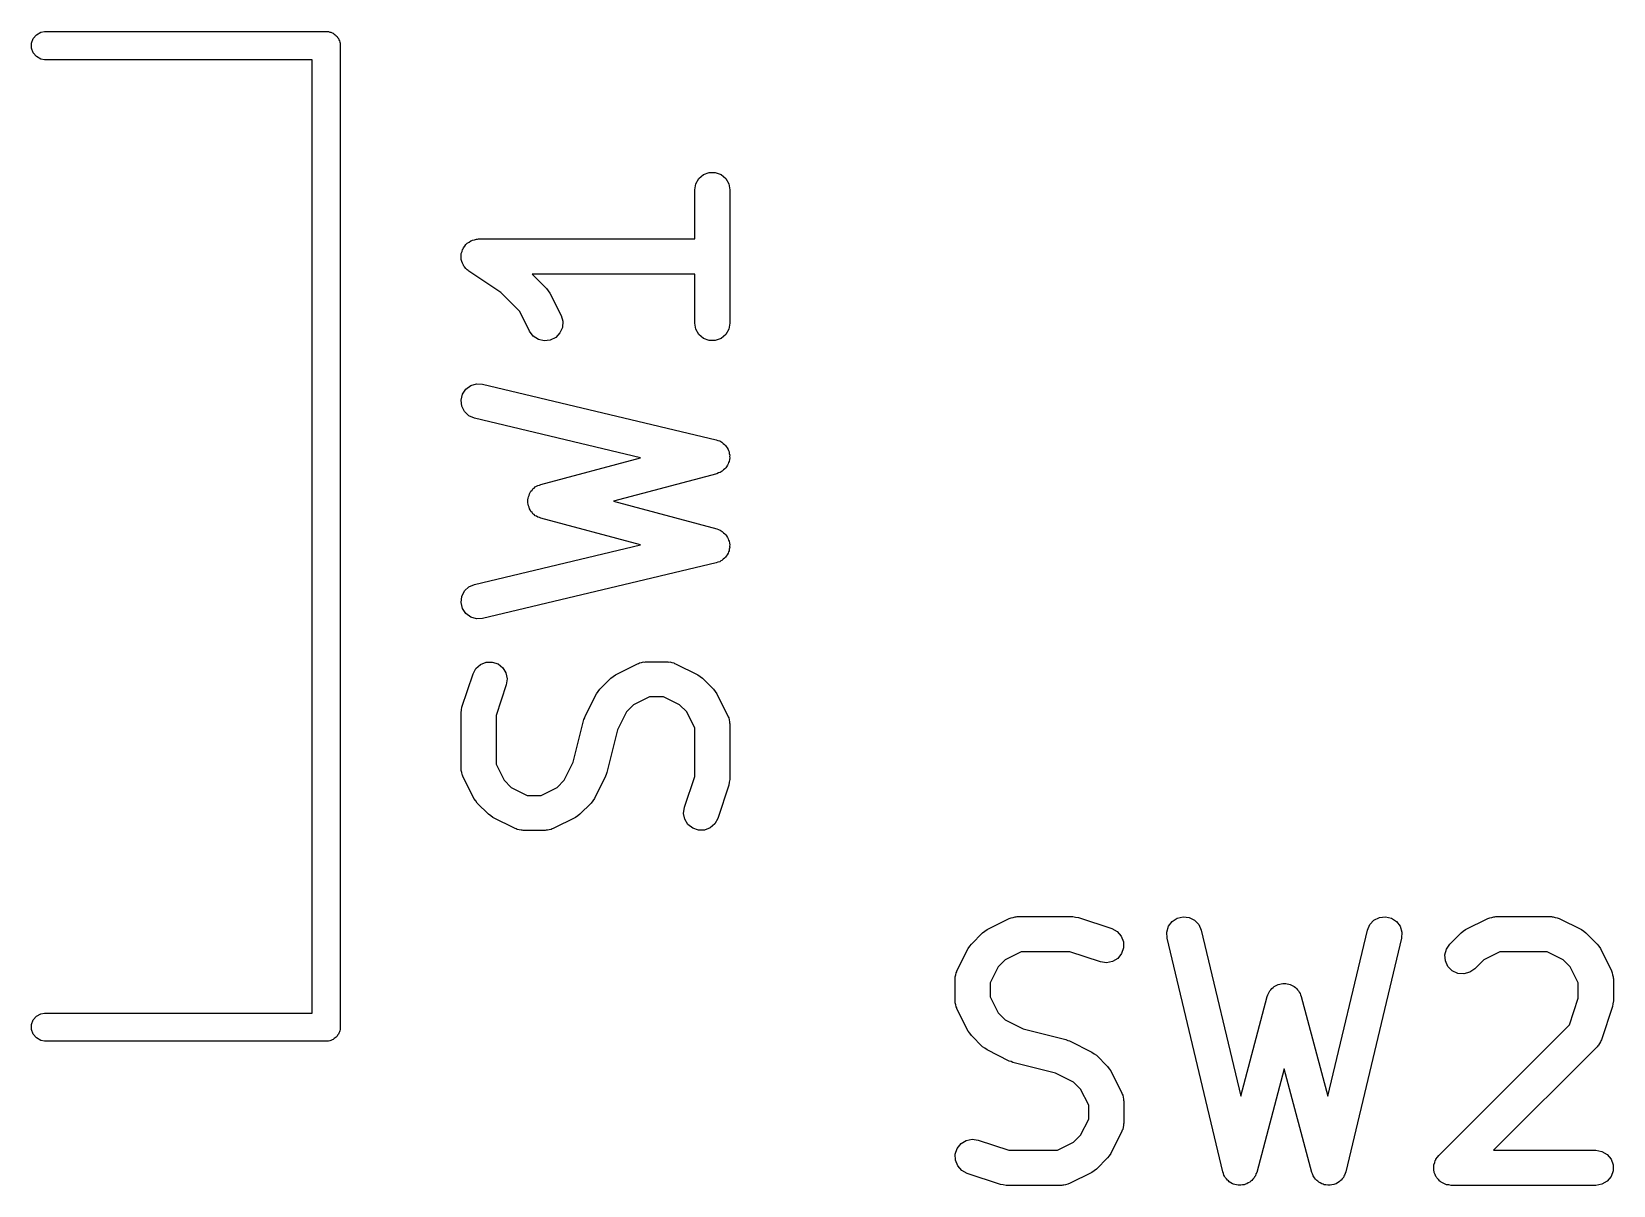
# Model space of a CAD drawing. Extents: x 0 to 100, y 0 to 100.
# Drawn here: x 76.64 to 83.41, y 47.47 to 52.41 of the extents above; entities that cross this region are included whole.
import ezdxf

# ---------------------------------------------------------------- set-up
doc = ezdxf.new("R2010")
doc.units = 0
doc.header["$MEASUREMENT"] = 0
doc.layers.add('BLACK', color=7, linetype='CONTINUOUS')

msp = doc.modelspace()

# ---------------------------------------------------------------- linework, layer by layer
at = {"layer": 'BLACK', "linetype": 'CONTINUOUS'}
for p, q in [((76.6472, 52.3805), (76.6608, 52.3967)), ((76.6608, 52.3967), (76.6792, 52.4073)), ((76.6792, 52.4073), (76.6948, 52.41)), ((76.6948, 52.41), (77.9052, 52.41)), ((77.9052, 52.41), (77.9053, 52.41)), ((77.9053, 52.41), (77.9106, 52.41)), ((77.9106, 52.41), (77.9156, 52.4082)), ((77.9156, 52.4082), (77.9208, 52.4073)), ((77.9208, 52.4073), (77.9255, 52.4046)), ((77.9255, 52.4046), (77.9305, 52.4028)), ((77.9305, 52.4028), (77.9345, 52.3993)), ((77.9345, 52.3993), (77.9392, 52.3967)), ((77.9392, 52.3967), (77.9426, 52.3926)), ((77.9426, 52.3926), (77.9467, 52.3892)), ((77.9467, 52.3892), (77.9493, 52.3845)), ((76.64, 52.3606), (76.6472, 52.3805)), ((76.64, 52.3394), (76.64, 52.3606)), ((76.6472, 52.3195), (76.64, 52.3394)), ((76.6608, 52.3033), (76.6472, 52.3195)), ((77.9493, 52.3845), (77.9528, 52.3805)), ((77.9528, 52.3805), (77.9546, 52.3755)), ((77.9546, 52.3755), (77.9573, 52.3708)), ((77.9573, 52.3708), (77.9582, 52.3656)), ((77.9582, 52.3656), (77.96, 52.3606)), ((77.96, 52.3606), (77.96, 52.3553)), ((77.96, 52.3553), (77.96, 52.3552)), ((77.96, 52.3552), (77.96, 48.1448)), ((76.6792, 52.2927), (76.6608, 52.3033)), ((76.6948, 52.29), (76.6792, 52.2927)), ((77.84, 52.29), (76.6948, 52.29)), ((77.84, 48.21), (77.84, 52.29)), ((79.4819, 51.759), (79.4949, 51.7815)), ((79.4949, 51.7815), (79.5149, 51.7983)), ((79.5149, 51.7983), (79.5394, 51.8072)), ((79.5394, 51.8072), (79.5654, 51.8072)), ((79.5654, 51.8072), (79.5899, 51.7983)), ((79.5899, 51.7983), (79.6098, 51.7815)), ((79.6098, 51.7815), (79.6229, 51.759)), ((79.4774, 51.7333), (79.4819, 51.759)), ((79.4774, 51.5226), (79.4774, 51.7333)), ((79.6229, 51.759), (79.6274, 51.7333)), ((79.6274, 51.7333), (79.6274, 51.1619)), ((78.5042, 51.5051), (78.5119, 51.5095)), ((78.5119, 51.5095), (78.5191, 51.5149)), ((78.5191, 51.5149), (78.5231, 51.516)), ((78.5231, 51.516), (78.5267, 51.5181)), ((78.5267, 51.5181), (78.5355, 51.5197)), ((78.5355, 51.5197), (78.5441, 51.5222)), ((78.5441, 51.5222), (78.5483, 51.5219)), ((78.5483, 51.5219), (78.5524, 51.5226)), ((78.5524, 51.5226), (79.4774, 51.5226)), ((78.4775, 51.4524), (78.4785, 51.4565)), ((78.4785, 51.4435), (78.4775, 51.4524)), ((78.4785, 51.4606), (78.4816, 51.4691)), ((78.4785, 51.4565), (78.4785, 51.4606)), ((78.4785, 51.4346), (78.4785, 51.4435)), ((78.4816, 51.4691), (78.4837, 51.4778)), ((78.4837, 51.4778), (78.486, 51.4812)), ((78.486, 51.4812), (78.4874, 51.4851)), ((78.4874, 51.4851), (78.4932, 51.492)), ((78.4932, 51.492), (78.4981, 51.4994)), ((78.4981, 51.4994), (78.5015, 51.5019)), ((78.5015, 51.5019), (78.5042, 51.5051)), ((78.4799, 51.4307), (78.4785, 51.4346)), ((78.4804, 51.4266), (78.4799, 51.4307)), ((78.4844, 51.4185), (78.4804, 51.4266)), ((78.4874, 51.4101), (78.4844, 51.4185)), ((78.4901, 51.4069), (78.4874, 51.4101)), ((78.4919, 51.4032), (78.4901, 51.4069)), ((78.4984, 51.397), (78.4919, 51.4032)), ((78.5042, 51.3902), (78.4984, 51.397)), ((78.5078, 51.3881), (78.5042, 51.3902)), ((78.5108, 51.3852), (78.5078, 51.3881)), ((78.6475, 51.2941), (78.5108, 51.3852)), ((79.4774, 51.3726), (78.7811, 51.3726)), ((78.7811, 51.3726), (78.8435, 51.3102)), ((79.4774, 51.1619), (79.4774, 51.3726)), ((78.8435, 51.3102), (78.8504, 51.3003)), ((78.7288, 51.2127), (78.6475, 51.2941)), ((78.8504, 51.3003), (78.8576, 51.2907)), ((78.8576, 51.2907), (78.9052, 51.1954)), ((78.771, 51.1284), (78.7288, 51.2127)), ((78.9052, 51.1954), (78.9126, 51.1705)), ((78.9126, 51.1705), (78.911, 51.1445)), ((78.7865, 51.1074), (78.771, 51.1284)), ((78.8083, 51.0931), (78.7865, 51.1074)), ((78.8828, 51.1017), (78.8595, 51.09)), ((78.9007, 51.1206), (78.8828, 51.1017)), ((78.911, 51.1445), (78.9007, 51.1206)), ((79.4819, 51.1363), (79.4774, 51.1619)), ((79.4949, 51.1137), (79.4819, 51.1363)), ((79.5149, 51.097), (79.4949, 51.1137)), ((79.6098, 51.1137), (79.5899, 51.097)), ((79.6229, 51.1363), (79.6098, 51.1137)), ((79.6274, 51.1619), (79.6229, 51.1363)), ((78.8336, 51.087), (78.8083, 51.0931)), ((78.8595, 51.09), (78.8336, 51.087)), ((79.5394, 51.088), (79.5149, 51.097)), ((79.5654, 51.088), (79.5394, 51.088)), ((79.5899, 51.097), (79.5654, 51.088)), ((78.5188, 50.8956), (78.5437, 50.9031)), ((78.5437, 50.9031), (78.5698, 50.9015)), ((78.5698, 50.9015), (79.5698, 50.6634)), ((78.4775, 50.833), (78.4835, 50.8583)), ((78.4805, 50.8071), (78.4775, 50.833)), ((78.4835, 50.8583), (78.4979, 50.8801)), ((78.4979, 50.8801), (78.5188, 50.8956)), ((78.4922, 50.7838), (78.4805, 50.8071)), ((78.5111, 50.766), (78.4922, 50.7838)), ((78.535, 50.7556), (78.5111, 50.766)), ((79.2459, 50.5864), (78.535, 50.7556)), ((79.5698, 50.6634), (79.5768, 50.6604)), ((79.5768, 50.6604), (79.5842, 50.6584)), ((79.5842, 50.6584), (79.5886, 50.6553)), ((79.5886, 50.6553), (79.5937, 50.6531)), ((79.5937, 50.6531), (79.5992, 50.6478)), ((79.5992, 50.6478), (79.6055, 50.6434)), ((79.6055, 50.6434), (79.6086, 50.639)), ((79.6086, 50.639), (79.6126, 50.6352)), ((79.6126, 50.6352), (79.616, 50.6284)), ((79.616, 50.6284), (79.6204, 50.6221)), ((78.8188, 50.4725), (79.2459, 50.5864)), ((79.6212, 50.5607), (79.617, 50.5543)), ((79.6204, 50.6221), (79.6218, 50.6168)), ((79.6225, 50.566), (79.6212, 50.5607)), ((79.6218, 50.6168), (79.6243, 50.6119)), ((79.6248, 50.571), (79.6225, 50.566)), ((79.6243, 50.6119), (79.6251, 50.6043)), ((79.6255, 50.5786), (79.6248, 50.571)), ((79.6251, 50.6043), (79.6271, 50.5969)), ((79.6272, 50.586), (79.6255, 50.5786)), ((79.6271, 50.5969), (79.6266, 50.5915)), ((79.6266, 50.5915), (79.6272, 50.586)), ((79.5717, 50.518), (79.1292, 50.4)), ((79.5786, 50.5212), (79.5717, 50.518)), ((79.586, 50.5234), (79.5786, 50.5212)), ((79.5904, 50.5267), (79.586, 50.5234)), ((79.5953, 50.529), (79.5904, 50.5267)), ((79.6007, 50.5344), (79.5953, 50.529)), ((79.6069, 50.539), (79.6007, 50.5344)), ((79.6099, 50.5435), (79.6069, 50.539)), ((79.6138, 50.5474), (79.6099, 50.5435)), ((79.617, 50.5543), (79.6138, 50.5474)), ((78.7657, 50.4195), (78.7684, 50.4254)), ((78.7684, 50.4254), (78.7701, 50.4316)), ((78.7701, 50.4316), (78.7739, 50.4371)), ((78.7739, 50.4371), (78.7767, 50.4431)), ((78.7767, 50.4431), (78.7813, 50.4477)), ((78.7813, 50.4477), (78.785, 50.453)), ((78.785, 50.453), (78.7904, 50.4568)), ((78.7904, 50.4568), (78.7951, 50.4615)), ((78.7951, 50.4615), (78.801, 50.4642)), ((78.801, 50.4642), (78.8063, 50.4679)), ((78.8063, 50.4679), (78.8127, 50.4697)), ((78.8127, 50.4697), (78.8188, 50.4725)), ((78.7634, 50.4064), (78.7651, 50.4129)), ((78.7639, 50.4), (78.7634, 50.4064)), ((78.7634, 50.3936), (78.7639, 50.4)), ((78.7651, 50.3871), (78.7634, 50.3936)), ((78.7651, 50.4129), (78.7657, 50.4195)), ((78.7657, 50.3805), (78.7651, 50.3871)), ((78.7684, 50.3746), (78.7657, 50.3805)), ((78.7701, 50.3684), (78.7684, 50.3746)), ((78.7739, 50.3629), (78.7701, 50.3684)), ((78.7767, 50.3569), (78.7739, 50.3629)), ((78.7813, 50.3523), (78.7767, 50.3569)), ((79.1292, 50.4), (79.5717, 50.282)), ((78.785, 50.347), (78.7813, 50.3523)), ((78.7904, 50.3432), (78.785, 50.347)), ((78.7951, 50.3385), (78.7904, 50.3432)), ((78.801, 50.3358), (78.7951, 50.3385)), ((78.8063, 50.3321), (78.801, 50.3358)), ((78.8127, 50.3303), (78.8063, 50.3321)), ((78.8188, 50.3275), (78.8127, 50.3303)), ((79.2459, 50.2136), (78.8188, 50.3275)), ((79.5717, 50.282), (79.5786, 50.2788)), ((79.5786, 50.2788), (79.586, 50.2766)), ((79.586, 50.2766), (79.5904, 50.2733)), ((79.5904, 50.2733), (79.5953, 50.271)), ((79.5953, 50.271), (79.6007, 50.2656)), ((79.6007, 50.2656), (79.6069, 50.261)), ((79.6069, 50.261), (79.6099, 50.2565)), ((79.6099, 50.2565), (79.6138, 50.2526)), ((79.6138, 50.2526), (79.617, 50.2457)), ((79.617, 50.2457), (79.6212, 50.2393)), ((79.6212, 50.2393), (79.6225, 50.234)), ((79.6225, 50.234), (79.6248, 50.229)), ((79.6248, 50.229), (79.6255, 50.2214)), ((79.6255, 50.2214), (79.6272, 50.214)), ((78.535, 50.0444), (79.2459, 50.2136)), ((79.6055, 50.1566), (79.5992, 50.1522)), ((79.6086, 50.161), (79.6055, 50.1566)), ((79.6126, 50.1648), (79.6086, 50.161)), ((79.616, 50.1716), (79.6126, 50.1648)), ((79.6204, 50.1779), (79.616, 50.1716)), ((79.6218, 50.1832), (79.6204, 50.1779)), ((79.6243, 50.1881), (79.6218, 50.1832)), ((79.6251, 50.1957), (79.6243, 50.1881)), ((79.6271, 50.2031), (79.6251, 50.1957)), ((79.6272, 50.214), (79.6266, 50.2085)), ((79.6266, 50.2085), (79.6271, 50.2031)), ((79.5698, 50.1366), (78.5698, 49.8985)), ((79.5768, 50.1396), (79.5698, 50.1366)), ((79.5842, 50.1416), (79.5768, 50.1396)), ((79.5886, 50.1447), (79.5842, 50.1416)), ((79.5937, 50.1469), (79.5886, 50.1447)), ((79.5992, 50.1522), (79.5937, 50.1469)), ((78.4922, 50.0162), (78.5111, 50.034)), ((78.5111, 50.034), (78.535, 50.0444)), ((78.4775, 49.967), (78.4805, 49.9929)), ((78.4835, 49.9417), (78.4775, 49.967)), ((78.4805, 49.9929), (78.4922, 50.0162)), ((78.4979, 49.9199), (78.4835, 49.9417)), ((78.5188, 49.9044), (78.4979, 49.9199)), ((78.5437, 49.8969), (78.5188, 49.9044)), ((78.5698, 49.8985), (78.5437, 49.8969)), ((78.5288, 49.6618), (78.5413, 49.6847)), ((78.5413, 49.6847), (78.5607, 49.702)), ((78.5607, 49.702), (78.585, 49.7116)), ((78.585, 49.7116), (78.611, 49.7123)), ((78.611, 49.7123), (78.6357, 49.704)), ((78.6357, 49.704), (78.6561, 49.6879)), ((78.6561, 49.6879), (78.6697, 49.6657)), ((79.1379, 49.6576), (79.2331, 49.7052)), ((79.2331, 49.7052), (79.2373, 49.7064)), ((79.2373, 49.7064), (79.241, 49.7086)), ((79.241, 49.7086), (79.2497, 49.7101)), ((79.2497, 49.7101), (79.2581, 49.7126)), ((79.2581, 49.7126), (79.2624, 49.7123)), ((79.2624, 49.7123), (79.2667, 49.7131)), ((79.2667, 49.7131), (79.3619, 49.7131)), ((79.3619, 49.7131), (79.3662, 49.7123)), ((79.3662, 49.7123), (79.3705, 49.7126)), ((79.3705, 49.7126), (79.3789, 49.7101)), ((79.3789, 49.7101), (79.3876, 49.7086)), ((79.3876, 49.7086), (79.3913, 49.7064)), ((79.3913, 49.7064), (79.3954, 49.7052)), ((79.3954, 49.7052), (79.4907, 49.6576)), ((78.4812, 49.519), (78.5288, 49.6618)), ((78.6712, 49.6144), (78.6274, 49.4831)), ((78.6697, 49.6657), (78.675, 49.6401)), ((78.675, 49.6401), (78.6712, 49.6144)), ((79.0708, 49.5959), (79.1184, 49.6435)), ((79.1184, 49.6435), (79.1282, 49.6504)), ((79.1282, 49.6504), (79.1379, 49.6576)), ((79.4907, 49.6576), (79.5003, 49.6504)), ((79.5003, 49.6504), (79.5102, 49.6435)), ((79.5102, 49.6435), (79.5578, 49.5959)), ((79.0091, 49.4812), (79.0567, 49.5764)), ((79.0567, 49.5764), (79.0639, 49.5861)), ((79.0639, 49.5861), (79.0708, 49.5959)), ((79.2844, 49.5631), (79.2159, 49.5288)), ((79.3442, 49.5631), (79.2844, 49.5631)), ((79.4127, 49.5288), (79.3442, 49.5631)), ((79.5578, 49.5959), (79.5647, 49.5861)), ((79.5647, 49.5861), (79.5718, 49.5764)), ((79.5718, 49.5764), (79.6195, 49.4812)), ((78.4774, 49.4952), (78.4795, 49.5071)), ((78.4774, 49.2571), (78.4774, 49.4952)), ((78.4795, 49.5071), (78.4812, 49.519)), ((78.6274, 49.4831), (78.6274, 49.2748)), ((79.0068, 49.4733), (79.0091, 49.4812)), ((79.1854, 49.4984), (79.147, 49.4214)), ((79.2159, 49.5288), (79.1854, 49.4984)), ((79.4431, 49.4984), (79.4127, 49.5288)), ((79.4774, 49.4299), (79.4431, 49.4984)), ((79.6195, 49.4812), (79.6207, 49.477)), ((79.6207, 49.477), (79.6229, 49.4733)), ((78.9578, 49.2833), (79.0034, 49.4658)), ((79.0034, 49.4658), (79.0068, 49.4733)), ((79.147, 49.4214), (79.1013, 49.239)), ((79.4774, 49.2217), (79.4774, 49.4299)), ((79.6229, 49.4733), (79.6244, 49.4646)), ((79.6244, 49.4646), (79.6269, 49.4562)), ((79.6269, 49.4562), (79.6266, 49.4519)), ((79.6266, 49.4519), (79.6274, 49.4476)), ((79.6274, 49.4476), (79.6274, 49.2095)), ((78.6274, 49.2748), (78.6616, 49.2063)), ((78.9193, 49.2063), (78.9578, 49.2833)), ((78.4781, 49.2529), (78.4774, 49.2571)), ((78.4779, 49.2486), (78.4781, 49.2529)), ((78.4804, 49.2401), (78.4779, 49.2486)), ((78.4819, 49.2315), (78.4804, 49.2401)), ((78.4841, 49.2277), (78.4819, 49.2315)), ((78.4853, 49.2236), (78.4841, 49.2277)), ((78.5329, 49.1284), (78.4853, 49.2236)), ((78.6616, 49.2063), (78.692, 49.1759)), ((78.8889, 49.1759), (78.9193, 49.2063)), ((79.0957, 49.2236), (79.048, 49.1284)), ((79.098, 49.2315), (79.0957, 49.2236)), ((79.1013, 49.239), (79.098, 49.2315)), ((79.4336, 49.0904), (79.4774, 49.2217)), ((79.6274, 49.2095), (79.6253, 49.1977)), ((78.692, 49.1759), (78.7606, 49.1417)), ((78.7606, 49.1417), (78.8204, 49.1417)), ((78.8204, 49.1417), (78.8889, 49.1759)), ((79.6235, 49.1858), (79.5759, 49.0429)), ((79.6253, 49.1977), (79.6235, 49.1858)), ((78.5401, 49.1187), (78.5329, 49.1284)), ((78.547, 49.1089), (78.5401, 49.1187)), ((78.5946, 49.0613), (78.547, 49.1089)), ((79.034, 49.1089), (78.9864, 49.0613)), ((79.0409, 49.1187), (79.034, 49.1089)), ((79.048, 49.1284), (79.0409, 49.1187)), ((79.4298, 49.0646), (79.4336, 49.0904)), ((78.6044, 49.0544), (78.5946, 49.0613)), ((78.6141, 49.0472), (78.6044, 49.0544)), ((78.7093, 48.9996), (78.6141, 49.0472)), ((78.9669, 49.0472), (78.8716, 48.9996)), ((78.9765, 49.0544), (78.9669, 49.0472)), ((78.9864, 49.0613), (78.9765, 49.0544)), ((79.435, 49.0391), (79.4298, 49.0646)), ((79.4486, 49.0169), (79.435, 49.0391)), ((79.469, 49.0007), (79.4486, 49.0169)), ((79.544, 49.0028), (79.5198, 48.9932)), ((79.5635, 49.02), (79.544, 49.0028)), ((79.5759, 49.0429), (79.5635, 49.02)), ((78.7135, 48.9984), (78.7093, 48.9996)), ((78.7172, 48.9962), (78.7135, 48.9984)), ((78.7259, 48.9947), (78.7172, 48.9962)), ((78.7343, 48.9922), (78.7259, 48.9947)), ((78.7386, 48.9924), (78.7343, 48.9922)), ((78.7429, 48.9917), (78.7386, 48.9924)), ((78.8381, 48.9917), (78.7429, 48.9917)), ((78.8424, 48.9924), (78.8381, 48.9917)), ((78.8467, 48.9922), (78.8424, 48.9924)), ((78.8551, 48.9947), (78.8467, 48.9922)), ((78.8637, 48.9962), (78.8551, 48.9947)), ((78.8675, 48.9984), (78.8637, 48.9962)), ((78.8716, 48.9996), (78.8675, 48.9984)), ((79.4938, 48.9925), (79.469, 49.0007)), ((79.5198, 48.9932), (79.4938, 48.9925)), ((80.7284, 48.5671), (80.8236, 48.6147)), ((80.8236, 48.6147), (80.8277, 48.6159)), ((80.8277, 48.6159), (80.8315, 48.6181)), ((80.8315, 48.6181), (80.8401, 48.6196)), ((80.8401, 48.6196), (80.8486, 48.6221)), ((80.8486, 48.6221), (80.8529, 48.6219)), ((80.8529, 48.6219), (80.8571, 48.6226)), ((80.8571, 48.6226), (81.0952, 48.6226)), ((81.0952, 48.6226), (81.1071, 48.6205)), ((81.1071, 48.6205), (81.119, 48.6188)), ((81.119, 48.6188), (81.2618, 48.5712)), ((81.5044, 48.5812), (81.5199, 48.6021)), ((81.5199, 48.6021), (81.5416, 48.6165)), ((81.5416, 48.6165), (81.567, 48.6225)), ((81.567, 48.6225), (81.5929, 48.6195)), ((81.5929, 48.6195), (81.6162, 48.6078)), ((81.6162, 48.6078), (81.634, 48.5889)), ((82.366, 48.5889), (82.3838, 48.6078)), ((82.3838, 48.6078), (82.4071, 48.6195)), ((82.4071, 48.6195), (82.433, 48.6225)), ((82.433, 48.6225), (82.4583, 48.6165)), ((82.4583, 48.6165), (82.4801, 48.6021)), ((82.4801, 48.6021), (82.4956, 48.5812)), ((82.776, 48.5671), (82.8712, 48.6147)), ((82.8712, 48.6147), (82.8754, 48.6159)), ((82.8754, 48.6159), (82.8791, 48.6181)), ((82.8791, 48.6181), (82.8878, 48.6196)), ((82.8878, 48.6196), (82.8962, 48.6221)), ((82.8962, 48.6221), (82.9005, 48.6219)), ((82.9005, 48.6219), (82.9048, 48.6226)), ((82.9048, 48.6226), (83.1429, 48.6226)), ((83.1429, 48.6226), (83.1471, 48.6219)), ((83.1471, 48.6219), (83.1514, 48.6221)), ((83.1514, 48.6221), (83.1599, 48.6196)), ((83.1599, 48.6196), (83.1685, 48.6181)), ((83.1685, 48.6181), (83.1723, 48.6159)), ((83.1723, 48.6159), (83.1764, 48.6147)), ((83.1764, 48.6147), (83.2716, 48.5671)), ((80.6613, 48.5054), (80.7089, 48.553)), ((80.7089, 48.553), (80.7187, 48.5599)), ((80.7187, 48.5599), (80.7284, 48.5671)), ((81.2618, 48.5712), (81.2847, 48.5587)), ((81.2847, 48.5587), (81.302, 48.5393)), ((81.302, 48.5393), (81.3116, 48.515)), ((81.4969, 48.5563), (81.5044, 48.5812)), ((81.4985, 48.5302), (81.4969, 48.5563)), ((81.7366, 47.5302), (81.4985, 48.5302)), ((81.634, 48.5889), (81.6444, 48.565)), ((81.6444, 48.565), (81.8136, 47.8541)), ((82.1864, 47.8541), (82.3556, 48.565)), ((82.5015, 48.5302), (82.2634, 47.5302)), ((82.3556, 48.565), (82.366, 48.5889)), ((82.4956, 48.5812), (82.5031, 48.5563)), ((82.5031, 48.5563), (82.5015, 48.5302)), ((82.7089, 48.5054), (82.7565, 48.553)), ((82.7565, 48.553), (82.7663, 48.5599)), ((82.7663, 48.5599), (82.776, 48.5671)), ((83.2716, 48.5671), (83.2813, 48.5599)), ((83.2813, 48.5599), (83.2911, 48.553)), ((83.2911, 48.553), (83.3387, 48.5054)), ((80.5996, 48.3907), (80.6472, 48.4859)), ((80.6472, 48.4859), (80.6544, 48.4956)), ((80.6544, 48.4956), (80.6613, 48.5054)), ((80.8748, 48.4726), (80.8063, 48.4384)), ((81.0831, 48.4726), (80.8748, 48.4726)), ((81.2144, 48.4288), (81.0831, 48.4726)), ((81.304, 48.4643), (81.2879, 48.4439)), ((81.3123, 48.489), (81.304, 48.4643)), ((81.3116, 48.515), (81.3123, 48.489)), ((82.6872, 48.4589), (82.6939, 48.4841)), ((82.6939, 48.4841), (82.7089, 48.5054)), ((82.9225, 48.4726), (82.8539, 48.4384)), ((83.1252, 48.4726), (82.9225, 48.4726)), ((83.1937, 48.4384), (83.1252, 48.4726)), ((83.3387, 48.5054), (83.3456, 48.4956)), ((83.3456, 48.4956), (83.3528, 48.4859)), ((83.3528, 48.4859), (83.4004, 48.3907)), ((80.7759, 48.408), (80.7417, 48.3394)), ((80.8063, 48.4384), (80.7759, 48.408)), ((81.2401, 48.425), (81.2144, 48.4288)), ((81.2657, 48.4303), (81.2401, 48.425)), ((81.2879, 48.4439), (81.2657, 48.4303)), ((82.6895, 48.433), (82.6872, 48.4589)), ((82.7005, 48.4094), (82.6895, 48.433)), ((82.7189, 48.3909), (82.7005, 48.4094)), ((82.8149, 48.3993), (82.7936, 48.3844)), ((82.8539, 48.4384), (82.8149, 48.3993)), ((83.2241, 48.408), (83.1937, 48.4384)), ((83.2583, 48.3394), (83.2241, 48.408)), ((80.5917, 48.3571), (80.5924, 48.3614)), ((80.5917, 48.2619), (80.5917, 48.3571)), ((80.5922, 48.3657), (80.5947, 48.3741)), ((80.5924, 48.3614), (80.5922, 48.3657)), ((80.5947, 48.3741), (80.5962, 48.3828)), ((80.5962, 48.3828), (80.5984, 48.3865)), ((80.5984, 48.3865), (80.5996, 48.3907)), ((80.7417, 48.3394), (80.7417, 48.2796)), ((81.9569, 48.3233), (81.9629, 48.3261)), ((81.9629, 48.3261), (81.9684, 48.3299)), ((81.9684, 48.3299), (81.9746, 48.3316)), ((81.9746, 48.3316), (81.9805, 48.3343)), ((81.9805, 48.3343), (81.9871, 48.3349)), ((81.9871, 48.3349), (81.9936, 48.3366)), ((81.9936, 48.3366), (82, 48.3361)), ((82, 48.3361), (82.0064, 48.3366)), ((82.0064, 48.3366), (82.0129, 48.3349)), ((82.0129, 48.3349), (82.0195, 48.3343)), ((82.0195, 48.3343), (82.0254, 48.3316)), ((82.0254, 48.3316), (82.0316, 48.3299)), ((82.0316, 48.3299), (82.0371, 48.3261)), ((82.0371, 48.3261), (82.0431, 48.3233)), ((82.7425, 48.3799), (82.7189, 48.3909)), ((82.7684, 48.3777), (82.7425, 48.3799)), ((82.7936, 48.3844), (82.7684, 48.3777)), ((83.2583, 48.2741), (83.2583, 48.3394)), ((83.4004, 48.3907), (83.4016, 48.3865)), ((83.4016, 48.3865), (83.4038, 48.3828)), ((83.4038, 48.3828), (83.4053, 48.3741)), ((83.4053, 48.3741), (83.4078, 48.3657)), ((83.4078, 48.3657), (83.4076, 48.3614)), ((83.4076, 48.3614), (83.4083, 48.3571)), ((83.4083, 48.3571), (83.4083, 48.2619)), ((80.5924, 48.2576), (80.5917, 48.2619)), ((80.7417, 48.2796), (80.7759, 48.2111)), ((81.8136, 47.8541), (81.9275, 48.2812)), ((81.9275, 48.2812), (81.9303, 48.2873)), ((81.9303, 48.2873), (81.9321, 48.2937)), ((81.9321, 48.2937), (81.9358, 48.299)), ((81.9358, 48.299), (81.9385, 48.3048)), ((81.9385, 48.3048), (81.9432, 48.3096)), ((81.9432, 48.3096), (81.947, 48.315)), ((81.947, 48.315), (81.9523, 48.3187)), ((81.9523, 48.3187), (81.9569, 48.3233)), ((82.0431, 48.3233), (82.0477, 48.3187)), ((82.0477, 48.3187), (82.053, 48.315)), ((82.053, 48.315), (82.0568, 48.3096)), ((82.0568, 48.3096), (82.0615, 48.3048)), ((82.0615, 48.3048), (82.0642, 48.299)), ((82.0642, 48.299), (82.0679, 48.2937)), ((82.0679, 48.2937), (82.0697, 48.2873)), ((82.0697, 48.2873), (82.0725, 48.2812)), ((82.0725, 48.2812), (82.1864, 47.8541)), ((83.2202, 48.1596), (83.2583, 48.2741)), ((83.4083, 48.2619), (83.4062, 48.2501)), ((76.6472, 48.1805), (76.6608, 48.1967)), ((76.6608, 48.1967), (76.6792, 48.2073)), ((76.6792, 48.2073), (76.6948, 48.21)), ((76.6948, 48.21), (77.84, 48.21)), ((80.5922, 48.2533), (80.5924, 48.2576)), ((80.5947, 48.2449), (80.5922, 48.2533)), ((80.5962, 48.2363), (80.5947, 48.2449)), ((80.5984, 48.2325), (80.5962, 48.2363)), ((80.5996, 48.2284), (80.5984, 48.2325)), ((80.6472, 48.1331), (80.5996, 48.2284)), ((80.7759, 48.2111), (80.8063, 48.1807)), ((83.4045, 48.2382), (83.3569, 48.0953)), ((83.4062, 48.2501), (83.4045, 48.2382)), ((76.64, 48.1606), (76.6472, 48.1805)), ((76.64, 48.1394), (76.64, 48.1606)), ((76.6472, 48.1195), (76.64, 48.1394)), ((77.9546, 48.1245), (77.9528, 48.1195)), ((77.9573, 48.1292), (77.9546, 48.1245)), ((77.9582, 48.1344), (77.9573, 48.1292)), ((77.96, 48.1394), (77.9582, 48.1344)), ((77.96, 48.1448), (77.96, 48.1447)), ((77.96, 48.1447), (77.96, 48.1394)), ((80.6544, 48.1235), (80.6472, 48.1331)), ((80.6613, 48.1136), (80.6544, 48.1235)), ((80.8063, 48.1807), (80.8833, 48.1422)), ((80.8833, 48.1422), (81.0658, 48.0966)), ((82.6613, 47.6007), (83.2202, 48.1596)), ((76.6608, 48.1033), (76.6472, 48.1195)), ((76.6792, 48.0927), (76.6608, 48.1033)), ((76.6948, 48.09), (76.6792, 48.0927)), ((77.9052, 48.09), (76.6948, 48.09)), ((77.9053, 48.09), (77.9052, 48.09)), ((77.9106, 48.09), (77.9053, 48.09)), ((77.9156, 48.0918), (77.9106, 48.09)), ((77.9208, 48.0927), (77.9156, 48.0918)), ((77.9255, 48.0954), (77.9208, 48.0927)), ((77.9305, 48.0972), (77.9255, 48.0954)), ((77.9345, 48.1007), (77.9305, 48.0972)), ((77.9392, 48.1033), (77.9345, 48.1007)), ((77.9426, 48.1074), (77.9392, 48.1033)), ((77.9467, 48.1108), (77.9426, 48.1074)), ((77.9493, 48.1155), (77.9467, 48.1108)), ((77.9528, 48.1195), (77.9493, 48.1155)), ((80.7089, 48.066), (80.6613, 48.1136)), ((80.7187, 48.0591), (80.7089, 48.066)), ((80.7284, 48.052), (80.7187, 48.0591)), ((81.0658, 48.0966), (81.0733, 48.0932)), ((81.0733, 48.0932), (81.0812, 48.0909)), ((81.0812, 48.0909), (81.1764, 48.0433)), ((83.3387, 48.066), (82.8954, 47.6226)), ((83.3412, 48.0696), (83.3387, 48.066)), ((83.3445, 48.0724), (83.3412, 48.0696)), ((83.3486, 48.0802), (83.3445, 48.0724)), ((83.3537, 48.0874), (83.3486, 48.0802)), ((83.3548, 48.0915), (83.3537, 48.0874)), ((83.3569, 48.0953), (83.3548, 48.0915)), ((80.8236, 48.0043), (80.7284, 48.052)), ((80.8315, 48.002), (80.8236, 48.0043)), ((80.839, 47.9987), (80.8315, 48.002)), ((81.0214, 47.953), (80.839, 47.9987)), ((81.1764, 48.0433), (81.1861, 48.0361)), ((81.1861, 48.0361), (81.1959, 48.0292)), ((81.1959, 48.0292), (81.2435, 47.9816)), ((81.0984, 47.9146), (81.0214, 47.953)), ((81.2435, 47.9816), (81.2504, 47.9718)), ((81.2504, 47.9718), (81.2576, 47.9621)), ((81.2576, 47.9621), (81.3052, 47.8669)), ((82, 47.9708), (81.882, 47.5283)), ((82.118, 47.5283), (82, 47.9708)), ((81.1288, 47.8841), (81.0984, 47.9146)), ((81.1631, 47.8156), (81.1288, 47.8841)), ((81.3052, 47.8669), (81.3064, 47.8627)), ((81.3064, 47.8627), (81.3086, 47.859)), ((81.3086, 47.859), (81.3101, 47.8503)), ((81.1631, 47.7558), (81.1631, 47.8156)), ((81.3101, 47.8503), (81.3126, 47.8419)), ((81.3126, 47.8419), (81.3123, 47.8376)), ((81.3123, 47.8376), (81.3131, 47.8333)), ((81.3131, 47.8333), (81.3131, 47.7381)), ((81.1288, 47.6873), (81.1631, 47.7558)), ((81.3101, 47.7211), (81.3086, 47.7124)), ((81.3126, 47.7295), (81.3101, 47.7211)), ((81.3131, 47.7381), (81.3123, 47.7338)), ((81.3123, 47.7338), (81.3126, 47.7295)), ((80.6007, 47.631), (80.6169, 47.6514)), ((80.6169, 47.6514), (80.6391, 47.665)), ((80.6391, 47.665), (80.6646, 47.6702)), ((80.6646, 47.6702), (80.6904, 47.6664)), ((80.6904, 47.6664), (80.8217, 47.6226)), ((81.0299, 47.6226), (81.0984, 47.6569)), ((81.0984, 47.6569), (81.1288, 47.6873)), ((81.3052, 47.7046), (81.2576, 47.6093)), ((81.3064, 47.7087), (81.3052, 47.7046)), ((81.3086, 47.7124), (81.3064, 47.7087)), ((80.5925, 47.6062), (80.6007, 47.631)), ((80.5932, 47.5802), (80.5925, 47.6062)), ((80.8217, 47.6226), (81.0299, 47.6226)), ((81.2435, 47.5898), (81.1959, 47.5422)), ((81.2504, 47.5997), (81.2435, 47.5898)), ((81.2576, 47.6093), (81.2504, 47.5997)), ((82.6463, 47.5793), (82.6482, 47.582)), ((82.6482, 47.582), (82.6493, 47.5851)), ((82.6493, 47.5851), (82.6556, 47.5926)), ((82.6556, 47.5926), (82.6613, 47.6007)), ((82.8954, 47.6226), (83.3333, 47.6226)), ((83.3333, 47.6226), (83.359, 47.6181)), ((83.359, 47.6181), (83.3815, 47.6051)), ((83.3815, 47.6051), (83.3983, 47.5851)), ((83.3983, 47.5851), (83.4072, 47.5606)), ((80.6028, 47.556), (80.5932, 47.5802)), ((80.62, 47.5365), (80.6028, 47.556)), ((80.6429, 47.5241), (80.62, 47.5365)), ((80.7858, 47.4765), (80.6429, 47.5241)), ((81.1764, 47.5282), (81.0812, 47.4805)), ((81.1861, 47.5353), (81.1764, 47.5282)), ((81.1959, 47.5422), (81.1861, 47.5353)), ((81.7396, 47.5232), (81.7366, 47.5302)), ((81.7416, 47.5158), (81.7396, 47.5232)), ((81.7447, 47.5114), (81.7416, 47.5158)), ((81.8766, 47.514), (81.8733, 47.5096)), ((81.8788, 47.5214), (81.8766, 47.514)), ((81.882, 47.5283), (81.8788, 47.5214)), ((82.1212, 47.5214), (82.118, 47.5283)), ((82.1234, 47.514), (82.1212, 47.5214)), ((82.1267, 47.5096), (82.1234, 47.514)), ((82.2584, 47.5158), (82.2553, 47.5114)), ((82.2604, 47.5232), (82.2584, 47.5158)), ((82.2634, 47.5302), (82.2604, 47.5232)), ((82.6396, 47.5542), (82.6404, 47.5573)), ((82.6404, 47.5444), (82.6396, 47.5542)), ((82.6404, 47.5606), (82.6438, 47.5699)), ((82.6404, 47.5573), (82.6404, 47.5606)), ((82.6404, 47.5346), (82.6404, 47.5444)), ((82.6416, 47.5315), (82.6404, 47.5346)), ((82.6418, 47.5282), (82.6416, 47.5315)), ((82.646, 47.5193), (82.6418, 47.5282)), ((82.6438, 47.5699), (82.6463, 47.5793)), ((82.6493, 47.5101), (82.646, 47.5193)), ((83.4072, 47.5346), (83.3983, 47.5101)), ((83.4072, 47.5606), (83.4072, 47.5346)), ((80.7977, 47.4747), (80.7858, 47.4765)), ((80.8095, 47.4726), (80.7977, 47.4747)), ((81.0476, 47.4726), (80.8095, 47.4726)), ((81.0519, 47.4734), (81.0476, 47.4726)), ((81.0562, 47.4731), (81.0519, 47.4734)), ((81.0646, 47.4756), (81.0562, 47.4731)), ((81.0733, 47.4771), (81.0646, 47.4756)), ((81.077, 47.4793), (81.0733, 47.4771)), ((81.0812, 47.4805), (81.077, 47.4793)), ((81.7469, 47.5063), (81.7447, 47.5114)), ((81.7522, 47.5008), (81.7469, 47.5063)), ((81.7566, 47.4945), (81.7522, 47.5008)), ((81.761, 47.4914), (81.7566, 47.4945)), ((81.7648, 47.4874), (81.761, 47.4914)), ((81.7716, 47.484), (81.7648, 47.4874)), ((81.7779, 47.4796), (81.7716, 47.484)), ((81.7832, 47.4782), (81.7779, 47.4796)), ((81.7881, 47.4757), (81.7832, 47.4782)), ((81.7957, 47.4749), (81.7881, 47.4757)), ((81.8031, 47.4729), (81.7957, 47.4749)), ((81.8085, 47.4734), (81.8031, 47.4729)), ((81.814, 47.4728), (81.8085, 47.4734)), ((81.8214, 47.4745), (81.814, 47.4728)), ((81.829, 47.4752), (81.8214, 47.4745)), ((81.834, 47.4775), (81.829, 47.4752)), ((81.8393, 47.4788), (81.834, 47.4775)), ((81.8457, 47.483), (81.8393, 47.4788)), ((81.8526, 47.4862), (81.8457, 47.483)), ((81.8565, 47.4901), (81.8526, 47.4862)), ((81.861, 47.4931), (81.8565, 47.4901)), ((81.8656, 47.4993), (81.861, 47.4931)), ((81.871, 47.5047), (81.8656, 47.4993)), ((81.8733, 47.5096), (81.871, 47.5047)), ((82.129, 47.5047), (82.1267, 47.5096)), ((82.1344, 47.4993), (82.129, 47.5047)), ((82.139, 47.4931), (82.1344, 47.4993)), ((82.1435, 47.4901), (82.139, 47.4931)), ((82.1474, 47.4862), (82.1435, 47.4901)), ((82.1543, 47.483), (82.1474, 47.4862)), ((82.1607, 47.4788), (82.1543, 47.483)), ((82.166, 47.4775), (82.1607, 47.4788)), ((82.171, 47.4752), (82.166, 47.4775)), ((82.1786, 47.4745), (82.171, 47.4752)), ((82.186, 47.4728), (82.1786, 47.4745)), ((82.1915, 47.4734), (82.186, 47.4728)), ((82.1969, 47.4729), (82.1915, 47.4734)), ((82.2043, 47.4749), (82.1969, 47.4729)), ((82.2119, 47.4757), (82.2043, 47.4749)), ((82.2168, 47.4782), (82.2119, 47.4757)), ((82.2221, 47.4796), (82.2168, 47.4782)), ((82.2284, 47.484), (82.2221, 47.4796)), ((82.2352, 47.4874), (82.2284, 47.484)), ((82.239, 47.4914), (82.2352, 47.4874)), ((82.2434, 47.4945), (82.239, 47.4914)), ((82.2478, 47.5008), (82.2434, 47.4945)), ((82.2531, 47.5063), (82.2478, 47.5008)), ((82.2553, 47.5114), (82.2531, 47.5063)), ((82.6515, 47.5076), (82.6493, 47.5101)), ((82.6528, 47.5046), (82.6515, 47.5076)), ((82.6598, 47.4977), (82.6528, 47.5046)), ((82.6661, 47.4902), (82.6598, 47.4977)), ((82.6689, 47.4885), (82.6661, 47.4902)), ((82.6713, 47.4862), (82.6689, 47.4885)), ((82.6801, 47.482), (82.6713, 47.4862)), ((82.6886, 47.4771), (82.6801, 47.482)), ((82.6919, 47.4766), (82.6886, 47.4771)), ((82.6949, 47.4752), (82.6919, 47.4766)), ((82.7046, 47.4743), (82.6949, 47.4752)), ((82.7143, 47.4726), (82.7046, 47.4743)), ((83.3333, 47.4726), (82.7143, 47.4726)), ((83.359, 47.4771), (83.3333, 47.4726)), ((83.3815, 47.4902), (83.359, 47.4771)), ((83.3983, 47.5101), (83.3815, 47.4902))]:
    msp.add_line(p, q, dxfattribs=at)

doc.saveas('drawing.dxf')
